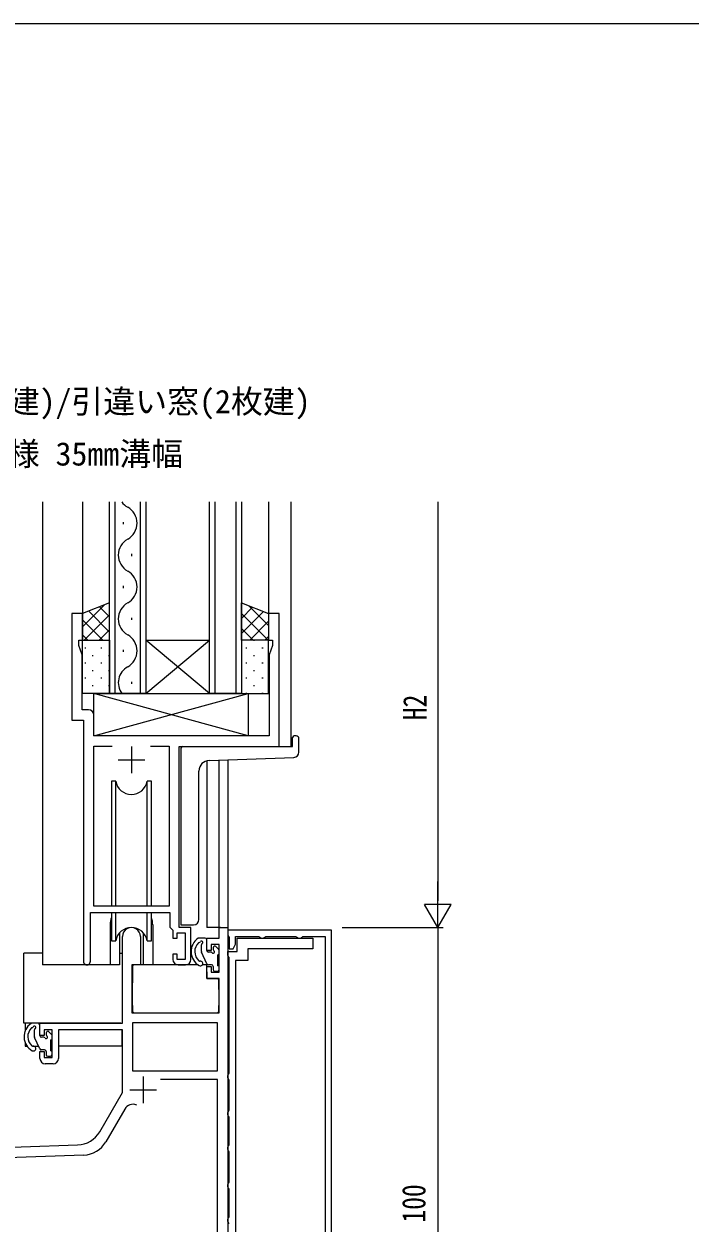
# Model space of a CAD drawing. Units: millimetres, scale not verified. Extents: x -793 to 793, y -564 to 564.
# Drawn here: x 180.1 to 305.3, y 333.3 to 558.6 of the extents above; entities that cross this region are included whole.
import ezdxf
from ezdxf.enums import TextEntityAlignment as Align

# ---------------------------------------------------------------- set-up
doc = ezdxf.new("R2010")
doc.units = ezdxf.units.MM
doc.header["$LTSCALE"] = 4
for name, color, linetype in [('0-1_USER1', 3, 'Continuous'), ('0-2_YKK_11', 7, 'Continuous'), ('0-3_YKK_12', 2, 'Continuous'), ('0-4_YKK_13', 4, 'Continuous'), ('0-6_YKK_D', 6, 'Continuous'), ('0-7_YKK_ZWAK', 7, 'Continuous')]:
    doc.layers.add(name, color=color, linetype=linetype)
doc.styles.add('ＭＳ ゴシック', font='')
doc.styles.get('ＭＳ ゴシック').set_extended_font_data('MS Gothic')

msp = doc.modelspace()

# ---------------------------------------------------------------- linework, layer by layer
at = {"layer": '0-2_YKK_11'}
for p, q in [((191.312, 427.793), (191.312, 382.443)), ((200.312, 422.793), (200.312, 417.793)), ((203.899, 422.863), (207.382, 422.863)), ((197.812, 420.293), (202.812, 420.293)), ((209.112, 381.793), (210.512, 381.793)), ((216.484, 370.863), (200.544, 370.863)), ((185.614, 363.193), (184.114, 363.193)), ((202.514, 360.793), (202.514, 355.793)), ((200.014, 358.293), (205.014, 358.293)), ((199.046, 354.681), (195.497, 348.533)), ((191.341, 346.036), (171.705, 345.351))]:
    msp.add_line(p, q, dxfattribs=at)
for points in [[(192.242, 429.723), (191.042, 429.723), (191.042, 440.062), (190.412, 441.793), (190.412, 442.793), (191.112, 442.793), (191.112, 447.793), (189.112, 447.793), (189.112, 427.793), (191.312, 427.793)], [(211.512, 382.793), (211.512, 388.793), (209.312, 388.793), (209.312, 422.793), (228.112, 422.793), (228.112, 447.793), (226.112, 447.793), (226.112, 442.793), (226.812, 442.793), (226.812, 441.793), (226.182, 440.062), (226.182, 424.793), (193.242, 424.793), (193.242, 428.723)], [(203.899, 422.863), (207.382, 422.863), (207.382, 392.793), (193.242, 392.793), (193.242, 422.863), (196.725, 422.863)], [(192.612, 382.443), (192.612, 391.593), (207.512, 391.593), (207.512, 388.893), (208.112, 388.293), (208.112, 386.793), (208.912, 386.793), (208.912, 387.793), (210.412, 387.793), (210.412, 382.793), (208.912, 382.793), (208.912, 383.793), (208.112, 383.793), (208.112, 382.793)], [(202.014, 387.093), (202.014, 381.793), (200.414, 381.793), (200.414, 372.793), (216.784, 372.793), (216.784, 379.193), (214.514, 379.193), (214.514, 381.493), (215.314, 381.493), (215.314, 380.393), (216.784, 380.393), (216.784, 385.593), (215.314, 385.593), (215.314, 384.493), (214.514, 384.493), (214.514, 386.793), (216.784, 386.793), (216.784, 388.793), (218.414, 388.793)], [(218.414, 388.793), (218.414, 288.793), (216.784, 288.793), (216.784, 297.835), (216.904, 298.018), (216.904, 298.568), (216.784, 298.752), (216.784, 298.835), (216.904, 299.018), (216.904, 299.568), (216.784, 299.752), (216.784, 309.293), (202.264, 309.293)], [(237.914, 289.293), (237.914, 388.293), (218.414, 388.293), (218.414, 387.393), (218.594, 387.118), (218.714, 386.935), (218.714, 384.793), (219.414, 384.793), (219.914, 385.659), (219.914, 387.093), (224.256, 387.093), (224.439, 386.973), (224.714, 386.793), (225.114, 386.793), (225.389, 386.973), (225.573, 387.093), (231.256, 387.093), (231.439, 386.973), (231.714, 386.793), (232.114, 386.793), (232.389, 386.973), (232.573, 387.093), (236.714, 387.093), (236.714, 301.593)], [(183.114, 364.193), (183.114, 365.493), (183.914, 365.493), (183.914, 364.393), (185.414, 364.393), (185.414, 369.593), (183.914, 369.593), (183.914, 368.493), (183.114, 368.493), (183.114, 370.793), (198.614, 370.793), (198.614, 387.093)], [(218.714, 340.952), (218.714, 346.635), (218.594, 346.818), (218.414, 347.093), (218.414, 347.493), (218.594, 347.768), (218.714, 347.952), (218.714, 353.135), (218.594, 353.318), (218.414, 353.593), (218.414, 353.993), (218.594, 354.268), (218.714, 354.452), (218.714, 360.135), (218.594, 360.318), (218.414, 360.593), (218.414, 360.993), (218.594, 361.268), (218.714, 361.452), (218.714, 383.135), (218.594, 383.318), (218.414, 383.593), (218.414, 384.293), (220.214, 384.293), (220.214, 386.793), (234.414, 386.793), (234.414, 384.793), (222.214, 384.793), (222.214, 382.593), (219.914, 382.593)], [(219.914, 382.593), (219.914, 296.393)], [(194.36, 350.425), (198.614, 357.793), (198.614, 369.593), (186.614, 369.593), (186.614, 364.193)], [(205.165, 311.223), (216.484, 311.223), (216.484, 360.263), (205.801, 360.263)], [(170.614, 356.093), (170.614, 354.793), (168.914, 354.793), (168.914, 347.184), (190.205, 347.928)], [(218.714, 333.135), (218.594, 333.318), (218.414, 333.593), (218.414, 333.993), (218.594, 334.268), (218.714, 334.452), (218.714, 339.635), (218.594, 339.818), (218.414, 340.093), (218.414, 340.493), (218.594, 340.768), (218.714, 340.952)]]:
    msp.add_lwpolyline(points, dxfattribs=at)
msp.add_lwpolyline([(216.484, 370.863), (200.544, 370.863), (200.544, 361.893), (216.484, 361.893)], close=True, dxfattribs=at)
for centre, radius, start, end in [((192.242, 428.723), 1, 0.00001, 89.99999), ((200.314, 387.093), 1.7, 359.99999, 180.00001), ((191.962, 382.443), 0.65, 179.99999, 0.00001), ((209.112, 382.793), 1, 180.00001, 269.99999), ((210.512, 382.793), 1, 270.00001, 359.99999), ((184.114, 364.193), 1, 180.00001, 269.99999), ((185.614, 364.193), 1, 270.00001, 359.99999), ((200.605, 353.781), 1.8, 67.06293, 150), ((190.03, 352.925), 5, 271.99999, 330), ((191.167, 351.033), 5, 272, 330)]:
    msp.add_arc(centre, radius, start, end, dxfattribs=at)
at = {"layer": '0-3_YKK_12'}
for p, q in [((183.612, 468.793), (183.612, 381.793)), ((191.112, 468.793), (191.112, 447.793)), ((196.212, 432.793), (196.212, 468.793)), ((197.212, 468.793), (197.212, 432.793)), ((202.012, 432.793), (202.012, 468.793)), ((215.012, 432.793), (215.012, 468.793)), ((216.012, 468.793), (216.012, 432.793)), ((220.012, 432.793), (220.012, 468.793)), ((226.112, 468.793), (226.112, 447.293)), ((230.314, 468.793), (230.314, 422.793)), ((198.852, 464.593), (198.852, 464.993)), ((200.372, 458.593), (200.372, 458.993)), ((198.852, 452.593), (198.852, 452.993)), ((200.372, 446.593), (200.372, 446.993)), ((203.012, 442.793), (215.012, 442.793)), ((203.012, 432.793), (215.012, 442.793)), ((215.012, 432.793), (203.012, 442.793)), ((198.852, 440.593), (198.852, 440.993)), ((200.372, 434.593), (200.372, 434.993)), ((203.012, 432.793), (215.012, 432.793)), ((214.514, 420.143), (214.514, 388.793)), ((216.784, 388.793), (216.784, 420.269)), ((218.414, 420.326), (218.414, 388.493)), ((196.312, 389.293), (196.312, 381.793)), ((204.312, 389.293), (204.312, 381.793)), ((217.084, 388.793), (214.514, 388.793)), ((196.312, 381.793), (183.612, 381.793)), ((210.54, 381.793), (204.312, 381.793))]:
    msp.add_line(p, q, dxfattribs=at)
for points in [[(203.012, 468.793), (203.012, 432.793), (196.212, 432.793)], [(221.012, 468.793), (221.012, 432.793), (215.012, 432.793)]]:
    msp.add_lwpolyline(points, dxfattribs=at)
for centre, radius, start, end in [((201.289, 470.793), 3.437, 215.58604, 240.79746), ((197.935, 464.793), 3.437, 299.20254, 60.79746), ((201.289, 458.793), 3.437, 119.20254, 240.79746), ((197.935, 452.793), 3.437, 299.20254, 60.79746), ((201.289, 446.793), 3.437, 119.20254, 240.79746), ((197.935, 440.793), 3.437, 299.20254, 60.79746), ((201.289, 434.793), 3.437, 119.20254, 215.59516), ((200.312, 389.293), 4, 159.63587, 180), ((200.312, 389.293), 4, 0, 20.36413)]:
    msp.add_arc(centre, radius, start, end, dxfattribs=at)
at = {"layer": '0-4_YKK_13'}
for p, q in [((195.247, 449.415), (191.112, 445.28)), ((194.321, 449.052), (196.212, 447.161)), ((221.062, 449.774), (221.012, 449.724)), ((223.094, 448.977), (221.012, 446.896)), ((222.413, 449.244), (226.112, 445.545)), ((191.112, 446.604), (194.923, 442.793)), ((196.212, 447.551), (191.454, 442.793)), ((192.289, 448.255), (196.212, 444.332)), ((225.125, 448.18), (221.012, 444.067)), ((221.012, 447.816), (226.035, 442.793)), ((226.112, 446.339), (222.567, 442.793)), ((196.212, 444.723), (194.282, 442.793)), ((221.012, 444.988), (223.207, 442.793)), ((191.112, 443.775), (192.094, 442.793)), ((192.947, 442.773), (193.147, 442.773)), ((195.977, 442.773), (196.177, 442.773)), ((223.247, 442.773), (223.447, 442.773)), ((226.112, 443.51), (225.395, 442.793)), ((191.532, 441.358), (191.732, 441.358)), ((192.947, 439.943), (193.147, 439.943)), ((194.562, 441.358), (194.762, 441.358)), ((195.977, 439.943), (196.177, 439.943)), ((221.832, 441.358), (222.032, 441.358)), ((223.247, 439.943), (223.447, 439.943)), ((224.862, 441.358), (225.062, 441.358)), ((191.532, 438.528), (191.732, 438.528)), ((194.562, 438.528), (194.762, 438.528)), ((221.832, 438.528), (222.032, 438.528)), ((224.862, 438.528), (225.062, 438.528)), ((191.532, 435.698), (191.732, 435.698)), ((192.947, 437.113), (193.147, 437.113)), ((194.562, 435.698), (194.762, 435.698)), ((195.977, 437.113), (196.177, 437.113)), ((221.832, 435.698), (222.032, 435.698)), ((223.247, 437.113), (223.447, 437.113)), ((224.862, 435.698), (225.062, 435.698)), ((191.532, 432.868), (191.732, 432.868)), ((192.947, 434.283), (193.147, 434.283)), ((222.242, 424.793), (193.242, 432.793)), ((193.242, 424.793), (222.242, 432.793)), ((194.562, 432.868), (194.762, 432.868)), ((195.977, 434.283), (196.177, 434.283)), ((221.832, 432.868), (222.032, 432.868)), ((223.247, 434.283), (223.447, 434.283)), ((224.862, 432.868), (225.062, 432.868)), ((230.612, 422.793), (230.612, 424.493)), ((231.312, 424.793), (230.912, 424.793)), ((231.812, 421.759), (231.812, 424.293)), ((209.612, 422.493), (209.612, 389.293)), ((209.912, 422.793), (230.612, 422.793)), ((214.942, 420.204), (230.847, 420.76)), ((213.012, 390.293), (213.012, 418.205)), ((196.562, 416.294), (196.562, 392.793)), ((197.354, 416.293), (196.562, 416.294)), ((197.354, 392.793), (197.354, 416.293)), ((204.062, 416.294), (203.27, 416.294)), ((203.27, 392.793), (203.27, 416.294)), ((204.062, 392.793), (204.062, 416.294)), ((196.562, 391.593), (196.562, 386.294)), ((197.354, 386.294), (197.354, 391.593)), ((203.27, 386.294), (203.27, 391.593)), ((204.062, 386.294), (204.062, 391.593)), ((209.612, 389.293), (212.012, 389.293)), ((196.562, 386.294), (197.354, 386.294)), ((203.27, 386.294), (204.062, 386.294)), ((212.924, 385.934), (213.017, 385.993)), ((214.184, 386.793), (212.926, 386.793)), ((213.484, 384.259), (213.484, 385.543)), ((214.484, 384.493), (214.484, 386.493)), ((180.117, 370.793), (180.117, 383.993)), ((183.612, 383.993), (180.117, 383.993)), ((198.062, 383.993), (198.612, 383.993)), ((214.504, 381.968), (213.512, 384.134)), ((215.223, 384.193), (214.784, 384.193)), ((215.684, 384.993), (215.684, 384.654)), ((216.697, 384.706), (216.197, 385.206)), ((216.584, 381.593), (216.584, 383.693)), ((216.784, 383.893), (216.784, 384.493)), ((200.539, 381.496), (200.484, 375.293)), ((212.843, 381.793), (200.839, 381.793)), ((204.314, 381.793), (202.564, 381.793)), ((214.416, 381.793), (213.668, 381.793)), ((215.384, 381.793), (214.777, 381.793)), ((215.684, 381.493), (215.684, 380.893)), ((216.784, 380.893), (216.784, 381.393)), ((200.519, 379.293), (200.414, 379.293)), ((215.984, 380.593), (216.484, 380.593)), ((216.784, 375.293), (216.753, 378.896)), ((200.414, 374.363), (200.493, 374.285)), ((200.484, 375.293), (200.504, 373.091)), ((216.765, 373.091), (216.784, 375.293)), ((200.804, 372.793), (216.465, 372.793)), ((198.312, 370.793), (180.117, 370.793)), ((180.317, 370.793), (180.317, 369.338)), ((181.524, 369.934), (181.617, 369.993)), ((182.784, 370.793), (181.526, 370.793)), ((183.084, 368.493), (183.084, 370.493)), ((182.084, 368.259), (182.084, 369.543)), ((183.104, 365.968), (182.112, 368.134)), ((183.823, 368.193), (183.384, 368.193)), ((184.284, 368.993), (184.284, 368.654)), ((185.297, 368.706), (184.797, 369.206)), ((185.184, 365.593), (185.184, 367.693)), ((185.384, 367.893), (185.384, 368.493)), ((198.517, 369.513), (198.517, 366.493)), ((180.317, 367.222), (180.317, 366.493)), ((180.317, 366.493), (180.713, 366.493)), ((181.73, 366.493), (181.868, 366.493)), ((181.921, 366.493), (182.864, 366.493)), ((183.984, 365.793), (183.377, 365.793)), ((184.284, 365.493), (184.284, 364.893)), ((185.182, 366.493), (185.412, 366.493)), ((185.384, 364.893), (185.384, 365.393)), ((198.517, 366.493), (186.612, 366.493)), ((184.584, 364.593), (185.084, 364.593))]:
    msp.add_line(p, q, dxfattribs=at)
for points in [[(196.212, 442.793), (196.212, 449.793), (191.112, 447.793), (191.112, 442.793)], [(221.012, 442.793), (221.012, 449.793), (226.112, 447.793), (226.112, 442.793)], [(191.112, 442.793), (196.212, 442.793), (196.212, 432.793), (191.112, 432.793)], [(226.112, 442.793), (221.012, 442.793), (221.012, 432.793), (226.112, 432.793)], [(222.242, 424.793), (193.242, 424.793), (193.242, 432.793), (222.242, 432.793)]]:
    msp.add_lwpolyline(points, close=True, dxfattribs=at)
for points in [[(198.062, 387.778), (198.062, 381.793), (196.312, 381.793)], [(204.312, 381.793), (202.562, 381.793), (202.562, 387.778)], [(214.416, 381.793), (214.484, 379.193), (216.453, 379.193)]]:
    msp.add_lwpolyline(points, dxfattribs=at)
for centre, radius, start, end in [((230.912, 424.493), 0.3, 90, 180), ((231.312, 424.293), 0.5, 360, 90), ((209.912, 422.493), 0.3, 90, 180), ((230.812, 421.759), 1, 272, 360), ((215.012, 418.205), 2, 92, 180), ((200.312, 416.794), 3, 189.59799, 350.40583), ((212.012, 390.293), 1, 270, 360), ((200.312, 385.794), 3, 9.59417, 170.40661), ((214.527, 384.28), 3.003, 124.02615, 241.13309), ((214.527, 384.28), 2.303, 134.1018, 228.18694), ((212.912, 386.699), 0.0956, 81.16458, 132.86157), ((213.017, 386.293), 0.3, 270, 328.21528), ((213.484, 386.004), 0.25, 303.05573, 148.21528), ((213.784, 385.543), 0.3, 123.05573, 180), ((214.184, 386.493), 0.3, 0, 90), ((213.784, 384.259), 0.3, 180, 204.62356), ((214.784, 384.493), 0.3, 180, 270), ((215.223, 383.893), 0.3, 33.05573, 90), ((215.684, 384.193), 0.25, 213.05573, 56.94427), ((215.984, 384.993), 0.3, 45, 180), ((215.984, 384.654), 0.3, 180, 236.94427), ((216.584, 383.893), 0.2, 270, 0), ((216.484, 384.493), 0.3, 0, 45), ((200.839, 381.493), 0.3, 90, 179.5), ((213.192, 382.787), 0.3, 228.18694, 277.88598), ((213.295, 382.044), 0.45, 241.13309, 97.88598), ((214.777, 382.093), 0.3, 204.62356, 270), ((215.384, 381.493), 0.3, 0, 90), ((215.984, 380.893), 0.3, 180, 270), ((216.484, 380.893), 0.3, 270, 0), ((216.584, 381.393), 0.2, 0, 90), ((216.453, 378.893), 0.3, 0.5, 90), ((200.804, 373.093), 0.3, 180.5, 270), ((216.465, 373.093), 0.3, 270, 359.5), ((183.127, 368.28), 3.003, 124.02615, 241.13309), ((183.127, 368.28), 2.303, 134.1018, 228.18694), ((181.512, 370.699), 0.0956, 81.16458, 132.86157), ((181.617, 370.293), 0.3, 270, 328.21528), ((182.084, 370.004), 0.25, 303.05573, 148.21528), ((182.384, 369.543), 0.3, 123.05573, 180), ((182.784, 370.493), 0.3, 0, 90), ((182.384, 368.259), 0.3, 180, 204.62356), ((183.384, 368.493), 0.3, 180, 270), ((183.823, 367.893), 0.3, 33.05573, 90), ((184.284, 368.193), 0.25, 213.05573, 56.94427), ((184.584, 368.993), 0.3, 45, 180), ((184.584, 368.654), 0.3, 180, 236.94427), ((185.184, 367.893), 0.2, 270, 0), ((185.084, 368.493), 0.3, 0, 45), ((181.792, 366.787), 0.3, 228.18694, 277.88598), ((181.895, 366.044), 0.45, 241.13309, 97.88598), ((183.377, 366.093), 0.3, 204.62356, 270), ((183.984, 365.493), 0.3, 0, 90), ((185.184, 365.393), 0.2, 0, 90), ((184.584, 364.893), 0.3, 180, 270), ((185.084, 364.893), 0.3, 270, 0)]:
    msp.add_arc(centre, radius, start, end, dxfattribs=at)
at = {"layer": '0-6_YKK_D'}
for p, q in [((257.914, 468.793), (257.914, 393.793)), ((257.914, 388.793), (257.914, 397.454)), ((257.914, 388.793), (255.414, 393.123)), ((260.414, 393.123), (255.414, 393.123)), ((257.914, 388.793), (260.414, 393.123)), ((239.914, 388.793), (258.914, 388.793)), ((239.914, 388.793), (258.914, 388.793)), ((257.914, 388.793), (257.914, 288.793))]:
    msp.add_line(p, q, dxfattribs=at)
at = {"layer": '0-7_YKK_ZWAK'}
msp.add_line((752.2, 558.6), (-787.8, 558.6), dxfattribs=at)

# ---------------------------------------------------------------- texts
at = {"layer": '0-1_USER1', "style": 'ＭＳ ゴシック'}
for s, p in [('引違い窓(2枚建)/引違い窓(2枚建)', (141.059, 484.14)), ('複層ガラス仕様 35mm溝幅', (141.059, 474.294))]:
    msp.add_text(s, height=4.399, dxfattribs=at).set_placement(p, align=Align.BOTTOM_LEFT)
at = {"layer": '0-6_YKK_D', "style": 'ＭＳ ゴシック', "width": 0.8}
for s, p in [('H2', (257.114, 427.773)), ('100', (256.914, 333.353))]:
    msp.add_text(s, height=4.399, rotation=90, dxfattribs=at).set_placement(p, align=Align.BOTTOM_LEFT)

doc.saveas('drawing.dxf')
